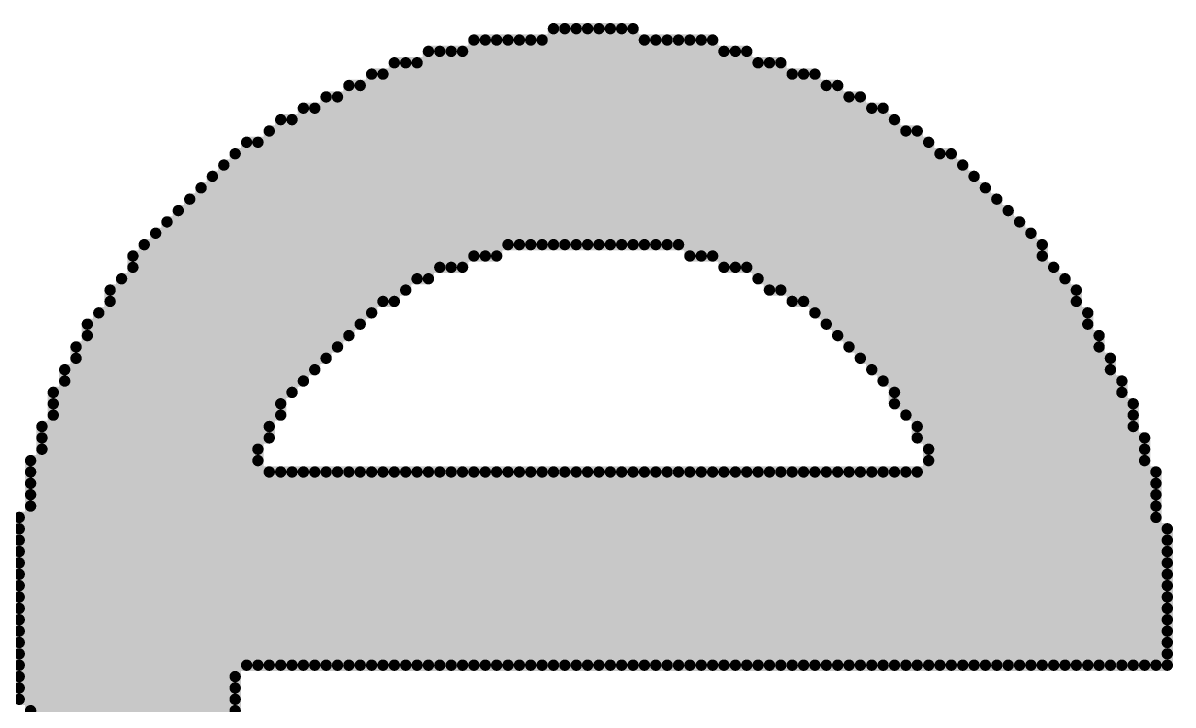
# Model space of a CAD drawing. Header units: millimetres. Extents: x 815.6 to 893.6, y 388.2 to 436.2.
# Drawn here: x 828.613 to 831.183, y 424.787 to 426.311 of the extents above; entities that cross this region are included whole.
import ezdxf

# ---------------------------------------------------------------- set-up
doc = ezdxf.new("R2010")
doc.units = ezdxf.units.MM
doc.layers.add('TOPOVERLAY', color=7, linetype='Continuous')

# ---------------------------------------------------------------- blocks, each defined once
blk = doc.blocks.new('10MM_9')
at = {"layer": 'TOPOVERLAY', "const_width": 0.0254}
for points in [[(6.815658, 1.1049), (6.815658, 1.5875)], [(6.815658, 1.5875), (6.993458, 1.5875)], [(6.841058, 1.1049), (6.841058, 1.5875)], [(6.866458, 1.1049), (6.866458, 1.5875)], [(6.891858, 1.1049), (6.891858, 1.5875)], [(6.917258, 1.1049), (6.917258, 1.5875)], [(6.942658, 1.1049), (6.942658, 1.5875)], [(6.968058, 1.1049), (6.968058, 1.5875)], [(6.993458, 1.1049), (6.993458, 1.5875)], [(6.637858, 1.0795), (6.637858, 1.5621)], [(6.637858, 1.5621), (7.171258, 1.5621)], [(6.663258, 1.0795), (6.663258, 1.5621)], [(6.688658, 1.0795), (6.688658, 1.5621)], [(6.714058, 1.1049), (6.714058, 1.5621)], [(6.739458, 1.1049), (6.739458, 1.5621)], [(6.764858, 1.1049), (6.764858, 1.5621)], [(6.790258, 1.1049), (6.790258, 1.5621)], [(7.018858, 1.1049), (7.018858, 1.5621)], [(7.044258, 1.1049), (7.044258, 1.5621)], [(7.069658, 1.1049), (7.069658, 1.5621)], [(7.095058, 1.1049), (7.095058, 1.5621)], [(7.120458, 1.0795), (7.120458, 1.5621)], [(7.145858, 1.0795), (7.145858, 1.5621)], [(7.171258, 1.0795), (7.171258, 1.5621)], [(6.536258, 1.0287), (6.536258, 1.5367)], [(6.536258, 1.5367), (7.247458, 1.5367)], [(6.561658, 1.0541), (6.561658, 1.5367)], [(6.587058, 1.0541), (6.587058, 1.5367)], [(6.612458, 1.0541), (6.612458, 1.5367)], [(7.196658, 1.0541), (7.196658, 1.5367)], [(7.222058, 1.0541), (7.222058, 1.5367)], [(7.247458, 1.0541), (7.247458, 1.5367)], [(6.460058, 0.9779), (6.460058, 1.5113)], [(6.460058, 1.5113), (7.323658, 1.5113)], [(6.485458, 1.0033), (6.485458, 1.5113)], [(6.510858, 1.0287), (6.510858, 1.5113)], [(7.272858, 1.0287), (7.272858, 1.5113)], [(7.298258, 1.0033), (7.298258, 1.5113)], [(7.323658, 1.0033), (7.323658, 1.5113)], [(6.409258, 0.9525), (6.409258, 1.4859)], [(6.409258, 1.4859), (7.399858, 1.4859)], [(6.434658, 0.9779), (6.434658, 1.4859)], [(7.349058, 0.9779), (7.349058, 1.4859)], [(7.374458, 0.9779), (7.374458, 1.4859)], [(7.399858, 0.9525), (7.399858, 1.4859)], [(6.358458, 0.9017), (6.358458, 1.4605)], [(6.358458, 1.4605), (7.450658, 1.4605)], [(6.383858, 0.9271), (6.383858, 1.4605)], [(7.425258, 0.9271), (7.425258, 1.4605)], [(7.450658, 0.9017), (7.450658, 1.4605)], [(6.307658, 0.8509), (6.307658, 1.4351)], [(6.307658, 1.4351), (7.501458, 1.4351)], [(6.333058, 0.8763), (6.333058, 1.4351)], [(7.476058, 0.8763), (7.476058, 1.4351)], [(7.501458, 0.8509), (7.501458, 1.4351)], [(6.256858, 0.8001), (6.256858, 1.4097)], [(6.256858, 1.4097), (7.552258, 1.4097)], [(6.282258, 0.8255), (6.282258, 1.4097)], [(7.526858, 0.8255), (7.526858, 1.4097)], [(7.552258, 0.8001), (7.552258, 1.4097)], [(6.206058, 0.7239), (6.206058, 1.3843)], [(6.206058, 1.3843), (7.577658, 1.3843)], [(6.231458, 0.7747), (6.231458, 1.3843)], [(7.577658, 0.7493), (7.577658, 1.3843)], [(6.180658, 0.6731), (6.180658, 1.3589)], [(6.180658, 1.3589), (7.628458, 1.3589)], [(7.603058, 0.7239), (7.603058, 1.3589)], [(7.628458, 0.6731), (7.628458, 1.3589)], [(6.129858, 0.1651), (6.129858, 1.3335)], [(6.129858, 1.3335), (7.653858, 1.3335)], [(6.155258, 0.1651), (6.155258, 1.3335)], [(7.653858, 0.1651), (7.653858, 1.3335)], [(6.104458, -0.7239), (6.104458, 1.3081)], [(6.104458, 1.3081), (7.704658, 1.3081)], [(7.679258, 0.1651), (7.679258, 1.3081)], [(7.704658, 0.1651), (7.704658, 1.3081)], [(6.079058, -0.6985), (6.079058, 1.2827)], [(6.079058, 1.2827), (7.730058, 1.2827)], [(7.730058, 0.1651), (7.730058, 1.2827)], [(6.053658, -0.6731), (6.053658, 1.2573)], [(6.053658, 1.2573), (7.755458, 1.2573)], [(7.755458, 0.1651), (7.755458, 1.2573)], [(6.028258, -0.6477), (6.028258, 1.2319)], [(6.028258, 1.2319), (7.780858, 1.2319)], [(7.780858, 0.1651), (7.780858, 1.2319)], [(6.002858, -0.6223), (6.002858, 1.2065)], [(6.002858, 1.2065), (7.806258, 1.2065)], [(7.806258, 0.1651), (7.806258, 1.2065)], [(5.977458, -0.5969), (5.977458, 1.1811)], [(5.977458, 1.1811), (7.831658, 1.1811)], [(7.831658, 0.1651), (7.831658, 1.1811)], [(5.952058, -0.5715), (5.952058, 1.1557)], [(5.952058, 1.1557), (7.857058, 1.1557)], [(7.857058, 0.1651), (7.857058, 1.1557)], [(5.926658, -0.5461), (5.926658, 1.1303)], [(5.926658, 1.1303), (7.882458, 1.1303)], [(7.882458, 0.1651), (7.882458, 1.1303)], [(5.901258, -0.5207), (5.901258, 1.1049)], [(5.901258, 1.1049), (7.907858, 1.1049)], [(7.907858, 0.1651), (7.907858, 1.1049)], [(5.875858, -0.4953), (5.875858, 1.0795)], [(5.875858, 1.0795), (6.688658, 1.0795)], [(7.120458, 1.0795), (7.907858, 1.0795)], [(5.875858, 1.0541), (6.612458, 1.0541)], [(7.196658, 1.0541), (7.933258, 1.0541)], [(7.933258, 0.1651), (7.933258, 1.0541)], [(5.850458, -0.4445), (5.850458, 1.0287)], [(5.850458, 1.0287), (6.536258, 1.0287)], [(7.272858, 1.0287), (7.958658, 1.0287)], [(7.958658, 0.1651), (7.958658, 1.0287)], [(5.825058, -0.4191), (5.825058, 1.0033)], [(5.825058, 1.0033), (6.485458, 1.0033)], [(7.298258, 1.0033), (7.984058, 1.0033)], [(7.984058, 0.1651), (7.984058, 1.0033)], [(5.825058, 0.9779), (6.460058, 0.9779)], [(7.349058, 0.9779), (7.984058, 0.9779)], [(5.799658, -0.3683), (5.799658, 0.9525)], [(5.799658, 0.9525), (6.409258, 0.9525)], [(7.399858, 0.9525), (8.009458, 0.9525)], [(8.009458, 0.1651), (8.009458, 0.9525)], [(5.774258, -0.3429), (5.774258, 0.9271)], [(5.774258, 0.9271), (6.383858, 0.9271)], [(7.425258, 0.9271), (8.009458, 0.9271)], [(5.774258, 0.9017), (6.358458, 0.9017)], [(7.450658, 0.9017), (8.034858, 0.9017)], [(8.034858, 0.1651), (8.034858, 0.9017)], [(5.748858, -0.2921), (5.748858, 0.8763)], [(5.748858, 0.8763), (6.333058, 0.8763)], [(7.476058, 0.8763), (8.034858, 0.8763)], [(5.748858, 0.8509), (6.307658, 0.8509)], [(7.501458, 0.8509), (8.060258, 0.8509)], [(8.060258, 0.1651), (8.060258, 0.8509)], [(5.723458, -0.2413), (5.723458, 0.8255)], [(5.723458, 0.8255), (6.282258, 0.8255)], [(7.526858, 0.8255), (8.060258, 0.8255)], [(5.723458, 0.8001), (6.256858, 0.8001)], [(7.552258, 0.8001), (8.085658, 0.8001)], [(8.085658, 0.1651), (8.085658, 0.8001)], [(5.698058, -0.1651), (5.698058, 0.7747)], [(5.698058, 0.7747), (6.231458, 0.7747)], [(7.577658, 0.7747), (8.085658, 0.7747)], [(5.698058, 0.7493), (6.206058, 0.7493)], [(7.577658, 0.7493), (8.111058, 0.7493)], [(8.111058, 0.1651), (8.111058, 0.7493)], [(5.698058, 0.7239), (6.206058, 0.7239)], [(7.603058, 0.7239), (8.111058, 0.7239)], [(5.672658, -0.1143), (5.672658, 0.6985)], [(5.672658, 0.6985), (6.180658, 0.6985)], [(7.628458, 0.6985), (8.111058, 0.6985)], [(5.672658, 0.6731), (6.180658, 0.6731)], [(7.628458, 0.6731), (8.136458, 0.6731)], [(8.136458, 0.1651), (8.136458, 0.6731)], [(5.672658, 0.6477), (6.155258, 0.6477)], [(7.653858, 0.6477), (8.136458, 0.6477)], [(5.647258, -0.0381), (5.647258, 0.6223)], [(5.647258, 0.6223), (6.155258, 0.6223)], [(7.653858, 0.6223), (8.136458, 0.6223)], [(5.647258, 0.5969), (8.161858, 0.5969)], [(6.180658, 0.1651), (6.180658, 0.5969)], [(6.206058, 0.1651), (6.206058, 0.5969)], [(6.231458, 0.1651), (6.231458, 0.5969)], [(6.256858, 0.1651), (6.256858, 0.5969)], [(6.282258, 0.1651), (6.282258, 0.5969)], [(6.307658, 0.1651), (6.307658, 0.5969)], [(6.333058, 0.1651), (6.333058, 0.5969)], [(6.358458, 0.1651), (6.358458, 0.5969)], [(6.383858, 0.1651), (6.383858, 0.5969)], [(6.409258, 0.1651), (6.409258, 0.5969)], [(6.434658, 0.1651), (6.434658, 0.5969)], [(6.460058, 0.1651), (6.460058, 0.5969)], [(6.485458, 0.1651), (6.485458, 0.5969)], [(6.510858, 0.1651), (6.510858, 0.5969)], [(6.536258, 0.1651), (6.536258, 0.5969)], [(6.561658, 0.1651), (6.561658, 0.5969)], [(6.587058, 0.1651), (6.587058, 0.5969)], [(6.612458, 0.1651), (6.612458, 0.5969)], [(6.637858, 0.1651), (6.637858, 0.5969)], [(6.663258, 0.1651), (6.663258, 0.5969)], [(6.688658, 0.1651), (6.688658, 0.5969)], [(6.714058, 0.1651), (6.714058, 0.5969)], [(6.739458, 0.1651), (6.739458, 0.5969)], [(6.764858, 0.1651), (6.764858, 0.5969)], [(6.790258, 0.1651), (6.790258, 0.5969)], [(6.815658, 0.1651), (6.815658, 0.5969)], [(6.841058, 0.1651), (6.841058, 0.5969)], [(6.866458, 0.1651), (6.866458, 0.5969)], [(6.891858, 0.1651), (6.891858, 0.5969)], [(6.917258, 0.1651), (6.917258, 0.5969)], [(6.942658, 0.1651), (6.942658, 0.5969)], [(6.968058, 0.1651), (6.968058, 0.5969)], [(6.993458, 0.1651), (6.993458, 0.5969)], [(7.018858, 0.1651), (7.018858, 0.5969)], [(7.044258, 0.1651), (7.044258, 0.5969)], [(7.069658, 0.1651), (7.069658, 0.5969)], [(7.095058, 0.1651), (7.095058, 0.5969)], [(7.120458, 0.1651), (7.120458, 0.5969)], [(7.145858, 0.1651), (7.145858, 0.5969)], [(7.171258, 0.1651), (7.171258, 0.5969)], [(7.196658, 0.1651), (7.196658, 0.5969)], [(7.222058, 0.1651), (7.222058, 0.5969)], [(7.247458, 0.1651), (7.247458, 0.5969)], [(7.272858, 0.1651), (7.272858, 0.5969)], [(7.298258, 0.1651), (7.298258, 0.5969)], [(7.323658, 0.1651), (7.323658, 0.5969)], [(7.349058, 0.1651), (7.349058, 0.5969)], [(7.374458, 0.1651), (7.374458, 0.5969)], [(7.399858, 0.1651), (7.399858, 0.5969)], [(7.425258, 0.1651), (7.425258, 0.5969)], [(7.450658, 0.1651), (7.450658, 0.5969)], [(7.476058, 0.1651), (7.476058, 0.5969)], [(7.501458, 0.1651), (7.501458, 0.5969)], [(7.526858, 0.1651), (7.526858, 0.5969)], [(7.552258, 0.1651), (7.552258, 0.5969)], [(7.577658, 0.1651), (7.577658, 0.5969)], [(7.603058, 0.1651), (7.603058, 0.5969)], [(7.628458, 0.1651), (7.628458, 0.5969)], [(8.161858, 0.1651), (8.161858, 0.5969)], [(5.647258, 0.5715), (8.161858, 0.5715)], [(5.647258, 0.5461), (8.161858, 0.5461)], [(5.647258, 0.5207), (8.161858, 0.5207)], [(5.621858, 0.0889), (5.621858, 0.4953)], [(5.621858, 0.4953), (8.161858, 0.4953)], [(5.621858, 0.4699), (8.187258, 0.4699)], [(8.187258, 0.1651), (8.187258, 0.4699)], [(5.621858, 0.4445), (8.187258, 0.4445)], [(5.621858, 0.4191), (8.187258, 0.4191)], [(5.621858, 0.3937), (8.187258, 0.3937)], [(5.621858, 0.3683), (8.187258, 0.3683)], [(5.621858, 0.3429), (8.187258, 0.3429)], [(5.621858, 0.3175), (8.187258, 0.3175)], [(5.621858, 0.2921), (8.187258, 0.2921)], [(5.621858, 0.2667), (8.187258, 0.2667)], [(5.621858, 0.2413), (8.187258, 0.2413)], [(5.621858, 0.2159), (8.187258, 0.2159)], [(5.621858, 0.1905), (8.187258, 0.1905)], [(5.621858, 0.1651), (8.187258, 0.1651)], [(5.621858, 0.1397), (6.104458, 0.1397)], [(5.621858, 0.1143), (6.104458, 0.1143)], [(5.621858, 0.0889), (6.104458, 0.0889)], [(5.647258, 0.0635), (6.104458, 0.0635)]]:
    blk.add_lwpolyline(points, dxfattribs=at)
at = {"layer": 'TOPOVERLAY', "const_width": 0.0127}
for points in [[(6.809308, 1.5875, 1), (6.822008, 1.5875, 1)], [(6.809308, 1.5875, 1), (6.822008, 1.5875, 1)], [(6.834708, 1.5875, 1), (6.847408, 1.5875, 1)], [(6.860108, 1.5875, 1), (6.872808, 1.5875, 1)], [(6.885508, 1.5875, 1), (6.898208, 1.5875, 1)], [(6.910908, 1.5875, 1), (6.923608, 1.5875, 1)], [(6.936308, 1.5875, 1), (6.949008, 1.5875, 1)], [(6.961708, 1.5875, 1), (6.974408, 1.5875, 1)], [(6.987108, 1.5875, 1), (6.999808, 1.5875, 1)], [(6.987108, 1.5875, 1), (6.999808, 1.5875, 1)], [(6.631508, 1.5621, 1), (6.644208, 1.5621, 1)], [(6.631508, 1.5621, 1), (6.644208, 1.5621, 1)], [(6.656908, 1.5621, 1), (6.669608, 1.5621, 1)], [(6.682308, 1.5621, 1), (6.695008, 1.5621, 1)], [(6.707708, 1.5621, 1), (6.720408, 1.5621, 1)], [(6.733108, 1.5621, 1), (6.745808, 1.5621, 1)], [(6.758508, 1.5621, 1), (6.771208, 1.5621, 1)], [(6.783908, 1.5621, 1), (6.796608, 1.5621, 1)], [(7.012508, 1.5621, 1), (7.025208, 1.5621, 1)], [(7.037908, 1.5621, 1), (7.050608, 1.5621, 1)], [(7.063308, 1.5621, 1), (7.076008, 1.5621, 1)], [(7.088708, 1.5621, 1), (7.101408, 1.5621, 1)], [(7.114108, 1.5621, 1), (7.126808, 1.5621, 1)], [(7.139508, 1.5621, 1), (7.152208, 1.5621, 1)], [(7.164908, 1.5621, 1), (7.177608, 1.5621, 1)], [(7.164908, 1.5621, 1), (7.177608, 1.5621, 1)], [(6.529908, 1.5367, 1), (6.542608, 1.5367, 1)], [(6.529908, 1.5367, 1), (6.542608, 1.5367, 1)], [(6.555308, 1.5367, 1), (6.568008, 1.5367, 1)], [(6.580708, 1.5367, 1), (6.593408, 1.5367, 1)], [(6.606108, 1.5367, 1), (6.618808, 1.5367, 1)], [(7.190308, 1.5367, 1), (7.203008, 1.5367, 1)], [(7.215708, 1.5367, 1), (7.228408, 1.5367, 1)], [(7.241108, 1.5367, 1), (7.253808, 1.5367, 1)], [(7.241108, 1.5367, 1), (7.253808, 1.5367, 1)], [(6.453708, 1.5113, 1), (6.466408, 1.5113, 1)], [(6.453708, 1.5113, 1), (6.466408, 1.5113, 1)], [(6.479108, 1.5113, 1), (6.491808, 1.5113, 1)], [(6.504508, 1.5113, 1), (6.517208, 1.5113, 1)], [(7.266508, 1.5113, 1), (7.279208, 1.5113, 1)], [(7.291908, 1.5113, 1), (7.304608, 1.5113, 1)], [(7.317308, 1.5113, 1), (7.330008, 1.5113, 1)], [(7.317308, 1.5113, 1), (7.330008, 1.5113, 1)], [(6.402908, 1.4859, 1), (6.415608, 1.4859, 1)], [(6.402908, 1.4859, 1), (6.415608, 1.4859, 1)], [(6.428308, 1.4859, 1), (6.441008, 1.4859, 1)], [(7.342708, 1.4859, 1), (7.355408, 1.4859, 1)], [(7.368108, 1.4859, 1), (7.380808, 1.4859, 1)], [(7.393508, 1.4859, 1), (7.406208, 1.4859, 1)], [(7.393508, 1.4859, 1), (7.406208, 1.4859, 1)], [(6.352108, 1.4605, 1), (6.364808, 1.4605, 1)], [(6.352108, 1.4605, 1), (6.364808, 1.4605, 1)], [(6.377508, 1.4605, 1), (6.390208, 1.4605, 1)], [(7.418908, 1.4605, 1), (7.431608, 1.4605, 1)], [(7.444308, 1.4605, 1), (7.457008, 1.4605, 1)], [(7.444308, 1.4605, 1), (7.457008, 1.4605, 1)], [(6.301308, 1.4351, 1), (6.314008, 1.4351, 1)], [(6.301308, 1.4351, 1), (6.314008, 1.4351, 1)], [(6.326708, 1.4351, 1), (6.339408, 1.4351, 1)], [(7.469708, 1.4351, 1), (7.482408, 1.4351, 1)], [(7.495108, 1.4351, 1), (7.507808, 1.4351, 1)], [(7.495108, 1.4351, 1), (7.507808, 1.4351, 1)], [(6.250508, 1.4097, 1), (6.263208, 1.4097, 1)], [(6.250508, 1.4097, 1), (6.263208, 1.4097, 1)], [(6.275908, 1.4097, 1), (6.288608, 1.4097, 1)], [(7.520508, 1.4097, 1), (7.533208, 1.4097, 1)], [(7.545908, 1.4097, 1), (7.558608, 1.4097, 1)], [(7.545908, 1.4097, 1), (7.558608, 1.4097, 1)], [(6.199708, 1.3843, 1), (6.212408, 1.3843, 1)], [(6.199708, 1.3843, 1), (6.212408, 1.3843, 1)], [(6.225108, 1.3843, 1), (6.237808, 1.3843, 1)], [(7.571308, 1.3843, 1), (7.584008, 1.3843, 1)], [(7.571308, 1.3843, 1), (7.584008, 1.3843, 1)], [(6.174308, 1.3589, 1), (6.187008, 1.3589, 1)], [(6.174308, 1.3589, 1), (6.187008, 1.3589, 1)], [(7.596708, 1.3589, 1), (7.609408, 1.3589, 1)], [(7.622108, 1.3589, 1), (7.634808, 1.3589, 1)], [(7.622108, 1.3589, 1), (7.634808, 1.3589, 1)], [(6.123508, 1.3335, 1), (6.136208, 1.3335, 1)], [(6.123508, 1.3335, 1), (6.136208, 1.3335, 1)], [(6.148908, 1.3335, 1), (6.161608, 1.3335, 1)], [(7.647508, 1.3335, 1), (7.660208, 1.3335, 1)], [(7.647508, 1.3335, 1), (7.660208, 1.3335, 1)], [(6.098108, 1.3081, 1), (6.110808, 1.3081, 1)], [(6.098108, 1.3081, 1), (6.110808, 1.3081, 1)], [(7.672908, 1.3081, 1), (7.685608, 1.3081, 1)], [(7.698308, 1.3081, 1), (7.711008, 1.3081, 1)], [(7.698308, 1.3081, 1), (7.711008, 1.3081, 1)], [(6.072708, 1.2827, 1), (6.085408, 1.2827, 1)], [(6.072708, 1.2827, 1), (6.085408, 1.2827, 1)], [(7.723708, 1.2827, 1), (7.736408, 1.2827, 1)], [(7.723708, 1.2827, 1), (7.736408, 1.2827, 1)], [(6.047308, 1.2573, 1), (6.060008, 1.2573, 1)], [(6.047308, 1.2573, 1), (6.060008, 1.2573, 1)], [(7.749108, 1.2573, 1), (7.761808, 1.2573, 1)], [(7.749108, 1.2573, 1), (7.761808, 1.2573, 1)], [(6.021908, 1.2319, 1), (6.034608, 1.2319, 1)], [(6.021908, 1.2319, 1), (6.034608, 1.2319, 1)], [(7.774508, 1.2319, 1), (7.787208, 1.2319, 1)], [(7.774508, 1.2319, 1), (7.787208, 1.2319, 1)], [(5.996508, 1.2065, 1), (6.009208, 1.2065, 1)], [(5.996508, 1.2065, 1), (6.009208, 1.2065, 1)], [(7.799908, 1.2065, 1), (7.812608, 1.2065, 1)], [(7.799908, 1.2065, 1), (7.812608, 1.2065, 1)], [(5.971108, 1.1811, 1), (5.983808, 1.1811, 1)], [(5.971108, 1.1811, 1), (5.983808, 1.1811, 1)], [(7.825308, 1.1811, 1), (7.838008, 1.1811, 1)], [(7.825308, 1.1811, 1), (7.838008, 1.1811, 1)], [(5.945708, 1.1557, 1), (5.958408, 1.1557, 1)], [(5.945708, 1.1557, 1), (5.958408, 1.1557, 1)], [(7.850708, 1.1557, 1), (7.863408, 1.1557, 1)], [(7.850708, 1.1557, 1), (7.863408, 1.1557, 1)], [(5.920308, 1.1303, 1), (5.933008, 1.1303, 1)], [(5.920308, 1.1303, 1), (5.933008, 1.1303, 1)], [(7.876108, 1.1303, 1), (7.888808, 1.1303, 1)], [(7.876108, 1.1303, 1), (7.888808, 1.1303, 1)], [(5.894908, 1.1049, 1), (5.907608, 1.1049, 1)], [(5.894908, 1.1049, 1), (5.907608, 1.1049, 1)], [(6.707708, 1.1049, 1), (6.720408, 1.1049, 1)], [(6.733108, 1.1049, 1), (6.745808, 1.1049, 1)], [(6.758508, 1.1049, 1), (6.771208, 1.1049, 1)], [(6.783908, 1.1049, 1), (6.796608, 1.1049, 1)], [(6.809308, 1.1049, 1), (6.822008, 1.1049, 1)], [(6.834708, 1.1049, 1), (6.847408, 1.1049, 1)], [(6.860108, 1.1049, 1), (6.872808, 1.1049, 1)], [(6.885508, 1.1049, 1), (6.898208, 1.1049, 1)], [(6.910908, 1.1049, 1), (6.923608, 1.1049, 1)], [(6.936308, 1.1049, 1), (6.949008, 1.1049, 1)], [(6.961708, 1.1049, 1), (6.974408, 1.1049, 1)], [(6.987108, 1.1049, 1), (6.999808, 1.1049, 1)], [(7.012508, 1.1049, 1), (7.025208, 1.1049, 1)], [(7.037908, 1.1049, 1), (7.050608, 1.1049, 1)], [(7.063308, 1.1049, 1), (7.076008, 1.1049, 1)], [(7.088708, 1.1049, 1), (7.101408, 1.1049, 1)], [(7.901508, 1.1049, 1), (7.914208, 1.1049, 1)], [(7.901508, 1.1049, 1), (7.914208, 1.1049, 1)], [(5.869508, 1.0795, 1), (5.882208, 1.0795, 1)], [(5.869508, 1.0795, 1), (5.882208, 1.0795, 1)], [(6.631508, 1.0795, 1), (6.644208, 1.0795, 1)], [(6.656908, 1.0795, 1), (6.669608, 1.0795, 1)], [(6.682308, 1.0795, 1), (6.695008, 1.0795, 1)], [(6.682308, 1.0795, 1), (6.695008, 1.0795, 1)], [(7.114108, 1.0795, 1), (7.126808, 1.0795, 1)], [(7.114108, 1.0795, 1), (7.126808, 1.0795, 1)], [(7.139508, 1.0795, 1), (7.152208, 1.0795, 1)], [(7.164908, 1.0795, 1), (7.177608, 1.0795, 1)], [(7.901508, 1.0795, 1), (7.914208, 1.0795, 1)], [(5.869508, 1.0541, 1), (5.882208, 1.0541, 1)], [(6.555308, 1.0541, 1), (6.568008, 1.0541, 1)], [(6.580708, 1.0541, 1), (6.593408, 1.0541, 1)], [(6.606108, 1.0541, 1), (6.618808, 1.0541, 1)], [(6.606108, 1.0541, 1), (6.618808, 1.0541, 1)], [(7.190308, 1.0541, 1), (7.203008, 1.0541, 1)], [(7.190308, 1.0541, 1), (7.203008, 1.0541, 1)], [(7.215708, 1.0541, 1), (7.228408, 1.0541, 1)], [(7.241108, 1.0541, 1), (7.253808, 1.0541, 1)], [(7.926908, 1.0541, 1), (7.939608, 1.0541, 1)], [(7.926908, 1.0541, 1), (7.939608, 1.0541, 1)], [(5.844108, 1.0287, 1), (5.856808, 1.0287, 1)], [(5.844108, 1.0287, 1), (5.856808, 1.0287, 1)], [(6.504508, 1.0287, 1), (6.517208, 1.0287, 1)], [(6.529908, 1.0287, 1), (6.542608, 1.0287, 1)], [(6.529908, 1.0287, 1), (6.542608, 1.0287, 1)], [(7.266508, 1.0287, 1), (7.279208, 1.0287, 1)], [(7.266508, 1.0287, 1), (7.279208, 1.0287, 1)], [(7.952308, 1.0287, 1), (7.965008, 1.0287, 1)], [(7.952308, 1.0287, 1), (7.965008, 1.0287, 1)], [(5.818708, 1.0033, 1), (5.831408, 1.0033, 1)], [(5.818708, 1.0033, 1), (5.831408, 1.0033, 1)], [(6.479108, 1.0033, 1), (6.491808, 1.0033, 1)], [(6.479108, 1.0033, 1), (6.491808, 1.0033, 1)], [(7.291908, 1.0033, 1), (7.304608, 1.0033, 1)], [(7.291908, 1.0033, 1), (7.304608, 1.0033, 1)], [(7.317308, 1.0033, 1), (7.330008, 1.0033, 1)], [(7.977708, 1.0033, 1), (7.990408, 1.0033, 1)], [(7.977708, 1.0033, 1), (7.990408, 1.0033, 1)], [(5.818708, 0.9779, 1), (5.831408, 0.9779, 1)], [(6.428308, 0.9779, 1), (6.441008, 0.9779, 1)], [(6.453708, 0.9779, 1), (6.466408, 0.9779, 1)], [(6.453708, 0.9779, 1), (6.466408, 0.9779, 1)], [(7.342708, 0.9779, 1), (7.355408, 0.9779, 1)], [(7.342708, 0.9779, 1), (7.355408, 0.9779, 1)], [(7.368108, 0.9779, 1), (7.380808, 0.9779, 1)], [(7.977708, 0.9779, 1), (7.990408, 0.9779, 1)], [(5.793308, 0.9525, 1), (5.806008, 0.9525, 1)], [(5.793308, 0.9525, 1), (5.806008, 0.9525, 1)], [(6.402908, 0.9525, 1), (6.415608, 0.9525, 1)], [(6.402908, 0.9525, 1), (6.415608, 0.9525, 1)], [(7.393508, 0.9525, 1), (7.406208, 0.9525, 1)], [(7.393508, 0.9525, 1), (7.406208, 0.9525, 1)], [(8.003108, 0.9525, 1), (8.015808, 0.9525, 1)], [(8.003108, 0.9525, 1), (8.015808, 0.9525, 1)], [(5.767908, 0.9271, 1), (5.780608, 0.9271, 1)], [(5.767908, 0.9271, 1), (5.780608, 0.9271, 1)], [(6.377508, 0.9271, 1), (6.390208, 0.9271, 1)], [(6.377508, 0.9271, 1), (6.390208, 0.9271, 1)], [(7.418908, 0.9271, 1), (7.431608, 0.9271, 1)], [(7.418908, 0.9271, 1), (7.431608, 0.9271, 1)], [(8.003108, 0.9271, 1), (8.015808, 0.9271, 1)], [(5.767908, 0.9017, 1), (5.780608, 0.9017, 1)], [(6.352108, 0.9017, 1), (6.364808, 0.9017, 1)], [(6.352108, 0.9017, 1), (6.364808, 0.9017, 1)], [(7.444308, 0.9017, 1), (7.457008, 0.9017, 1)], [(7.444308, 0.9017, 1), (7.457008, 0.9017, 1)], [(8.028508, 0.9017, 1), (8.041208, 0.9017, 1)], [(8.028508, 0.9017, 1), (8.041208, 0.9017, 1)], [(5.742508, 0.8763, 1), (5.755208, 0.8763, 1)], [(5.742508, 0.8763, 1), (5.755208, 0.8763, 1)], [(6.326708, 0.8763, 1), (6.339408, 0.8763, 1)], [(6.326708, 0.8763, 1), (6.339408, 0.8763, 1)], [(7.469708, 0.8763, 1), (7.482408, 0.8763, 1)], [(7.469708, 0.8763, 1), (7.482408, 0.8763, 1)], [(8.028508, 0.8763, 1), (8.041208, 0.8763, 1)], [(5.742508, 0.8509, 1), (5.755208, 0.8509, 1)], [(6.301308, 0.8509, 1), (6.314008, 0.8509, 1)], [(6.301308, 0.8509, 1), (6.314008, 0.8509, 1)], [(7.495108, 0.8509, 1), (7.507808, 0.8509, 1)], [(7.495108, 0.8509, 1), (7.507808, 0.8509, 1)], [(8.053908, 0.8509, 1), (8.066608, 0.8509, 1)], [(8.053908, 0.8509, 1), (8.066608, 0.8509, 1)], [(5.717108, 0.8255, 1), (5.729808, 0.8255, 1)], [(5.717108, 0.8255, 1), (5.729808, 0.8255, 1)], [(6.275908, 0.8255, 1), (6.288608, 0.8255, 1)], [(6.275908, 0.8255, 1), (6.288608, 0.8255, 1)], [(7.520508, 0.8255, 1), (7.533208, 0.8255, 1)], [(7.520508, 0.8255, 1), (7.533208, 0.8255, 1)], [(8.053908, 0.8255, 1), (8.066608, 0.8255, 1)], [(5.717108, 0.8001, 1), (5.729808, 0.8001, 1)], [(6.250508, 0.8001, 1), (6.263208, 0.8001, 1)], [(6.250508, 0.8001, 1), (6.263208, 0.8001, 1)], [(7.545908, 0.8001, 1), (7.558608, 0.8001, 1)], [(7.545908, 0.8001, 1), (7.558608, 0.8001, 1)], [(8.079308, 0.8001, 1), (8.092008, 0.8001, 1)], [(8.079308, 0.8001, 1), (8.092008, 0.8001, 1)], [(5.691708, 0.7747, 1), (5.704408, 0.7747, 1)], [(5.691708, 0.7747, 1), (5.704408, 0.7747, 1)], [(6.225108, 0.7747, 1), (6.237808, 0.7747, 1)], [(6.225108, 0.7747, 1), (6.237808, 0.7747, 1)], [(7.571308, 0.7747, 1), (7.584008, 0.7747, 1)], [(8.079308, 0.7747, 1), (8.092008, 0.7747, 1)], [(5.691708, 0.7493, 1), (5.704408, 0.7493, 1)], [(6.199708, 0.7493, 1), (6.212408, 0.7493, 1)], [(7.571308, 0.7493, 1), (7.584008, 0.7493, 1)], [(7.571308, 0.7493, 1), (7.584008, 0.7493, 1)], [(8.104708, 0.7493, 1), (8.117408, 0.7493, 1)], [(8.104708, 0.7493, 1), (8.117408, 0.7493, 1)], [(5.691708, 0.7239, 1), (5.704408, 0.7239, 1)], [(6.199708, 0.7239, 1), (6.212408, 0.7239, 1)], [(6.199708, 0.7239, 1), (6.212408, 0.7239, 1)], [(7.596708, 0.7239, 1), (7.609408, 0.7239, 1)], [(7.596708, 0.7239, 1), (7.609408, 0.7239, 1)], [(8.104708, 0.7239, 1), (8.117408, 0.7239, 1)], [(5.666308, 0.6985, 1), (5.679008, 0.6985, 1)], [(5.666308, 0.6985, 1), (5.679008, 0.6985, 1)], [(6.174308, 0.6985, 1), (6.187008, 0.6985, 1)], [(7.622108, 0.6985, 1), (7.634808, 0.6985, 1)], [(8.104708, 0.6985, 1), (8.117408, 0.6985, 1)], [(5.666308, 0.6731, 1), (5.679008, 0.6731, 1)], [(6.174308, 0.6731, 1), (6.187008, 0.6731, 1)], [(6.174308, 0.6731, 1), (6.187008, 0.6731, 1)], [(7.622108, 0.6731, 1), (7.634808, 0.6731, 1)], [(7.622108, 0.6731, 1), (7.634808, 0.6731, 1)], [(8.130108, 0.6731, 1), (8.142808, 0.6731, 1)], [(8.130108, 0.6731, 1), (8.142808, 0.6731, 1)], [(5.666308, 0.6477, 1), (5.679008, 0.6477, 1)], [(6.148908, 0.6477, 1), (6.161608, 0.6477, 1)], [(7.647508, 0.6477, 1), (7.660208, 0.6477, 1)], [(8.130108, 0.6477, 1), (8.142808, 0.6477, 1)], [(5.640908, 0.6223, 1), (5.653608, 0.6223, 1)], [(5.640908, 0.6223, 1), (5.653608, 0.6223, 1)], [(6.148908, 0.6223, 1), (6.161608, 0.6223, 1)], [(7.647508, 0.6223, 1), (7.660208, 0.6223, 1)], [(8.130108, 0.6223, 1), (8.142808, 0.6223, 1)], [(5.640908, 0.5969, 1), (5.653608, 0.5969, 1)], [(6.174308, 0.5969, 1), (6.187008, 0.5969, 1)], [(6.199708, 0.5969, 1), (6.212408, 0.5969, 1)], [(6.225108, 0.5969, 1), (6.237808, 0.5969, 1)], [(6.250508, 0.5969, 1), (6.263208, 0.5969, 1)], [(6.275908, 0.5969, 1), (6.288608, 0.5969, 1)], [(6.301308, 0.5969, 1), (6.314008, 0.5969, 1)], [(6.326708, 0.5969, 1), (6.339408, 0.5969, 1)], [(6.352108, 0.5969, 1), (6.364808, 0.5969, 1)], [(6.377508, 0.5969, 1), (6.390208, 0.5969, 1)], [(6.402908, 0.5969, 1), (6.415608, 0.5969, 1)], [(6.428308, 0.5969, 1), (6.441008, 0.5969, 1)], [(6.453708, 0.5969, 1), (6.466408, 0.5969, 1)], [(6.479108, 0.5969, 1), (6.491808, 0.5969, 1)], [(6.504508, 0.5969, 1), (6.517208, 0.5969, 1)], [(6.529908, 0.5969, 1), (6.542608, 0.5969, 1)], [(6.555308, 0.5969, 1), (6.568008, 0.5969, 1)], [(6.580708, 0.5969, 1), (6.593408, 0.5969, 1)], [(6.606108, 0.5969, 1), (6.618808, 0.5969, 1)], [(6.631508, 0.5969, 1), (6.644208, 0.5969, 1)], [(6.656908, 0.5969, 1), (6.669608, 0.5969, 1)], [(6.682308, 0.5969, 1), (6.695008, 0.5969, 1)], [(6.707708, 0.5969, 1), (6.720408, 0.5969, 1)], [(6.733108, 0.5969, 1), (6.745808, 0.5969, 1)], [(6.758508, 0.5969, 1), (6.771208, 0.5969, 1)], [(6.783908, 0.5969, 1), (6.796608, 0.5969, 1)], [(6.809308, 0.5969, 1), (6.822008, 0.5969, 1)], [(6.834708, 0.5969, 1), (6.847408, 0.5969, 1)], [(6.860108, 0.5969, 1), (6.872808, 0.5969, 1)], [(6.885508, 0.5969, 1), (6.898208, 0.5969, 1)], [(6.910908, 0.5969, 1), (6.923608, 0.5969, 1)], [(6.936308, 0.5969, 1), (6.949008, 0.5969, 1)], [(6.961708, 0.5969, 1), (6.974408, 0.5969, 1)], [(6.987108, 0.5969, 1), (6.999808, 0.5969, 1)], [(7.012508, 0.5969, 1), (7.025208, 0.5969, 1)], [(7.037908, 0.5969, 1), (7.050608, 0.5969, 1)], [(7.063308, 0.5969, 1), (7.076008, 0.5969, 1)], [(7.088708, 0.5969, 1), (7.101408, 0.5969, 1)], [(7.114108, 0.5969, 1), (7.126808, 0.5969, 1)], [(7.139508, 0.5969, 1), (7.152208, 0.5969, 1)], [(7.164908, 0.5969, 1), (7.177608, 0.5969, 1)], [(7.190308, 0.5969, 1), (7.203008, 0.5969, 1)], [(7.215708, 0.5969, 1), (7.228408, 0.5969, 1)], [(7.241108, 0.5969, 1), (7.253808, 0.5969, 1)], [(7.266508, 0.5969, 1), (7.279208, 0.5969, 1)], [(7.291908, 0.5969, 1), (7.304608, 0.5969, 1)], [(7.317308, 0.5969, 1), (7.330008, 0.5969, 1)], [(7.342708, 0.5969, 1), (7.355408, 0.5969, 1)], [(7.368108, 0.5969, 1), (7.380808, 0.5969, 1)], [(7.393508, 0.5969, 1), (7.406208, 0.5969, 1)], [(7.418908, 0.5969, 1), (7.431608, 0.5969, 1)], [(7.444308, 0.5969, 1), (7.457008, 0.5969, 1)], [(7.469708, 0.5969, 1), (7.482408, 0.5969, 1)], [(7.495108, 0.5969, 1), (7.507808, 0.5969, 1)], [(7.520508, 0.5969, 1), (7.533208, 0.5969, 1)], [(7.545908, 0.5969, 1), (7.558608, 0.5969, 1)], [(7.571308, 0.5969, 1), (7.584008, 0.5969, 1)], [(7.596708, 0.5969, 1), (7.609408, 0.5969, 1)], [(7.622108, 0.5969, 1), (7.634808, 0.5969, 1)], [(8.155508, 0.5969, 1), (8.168208, 0.5969, 1)], [(8.155508, 0.5969, 1), (8.168208, 0.5969, 1)], [(5.640908, 0.5715, 1), (5.653608, 0.5715, 1)], [(8.155508, 0.5715, 1), (8.168208, 0.5715, 1)], [(5.640908, 0.5461, 1), (5.653608, 0.5461, 1)], [(8.155508, 0.5461, 1), (8.168208, 0.5461, 1)], [(5.640908, 0.5207, 1), (5.653608, 0.5207, 1)], [(8.155508, 0.5207, 1), (8.168208, 0.5207, 1)], [(5.615508, 0.4953, 1), (5.628208, 0.4953, 1)], [(5.615508, 0.4953, 1), (5.628208, 0.4953, 1)], [(8.155508, 0.4953, 1), (8.168208, 0.4953, 1)], [(5.615508, 0.4699, 1), (5.628208, 0.4699, 1)], [(8.180908, 0.4699, 1), (8.193608, 0.4699, 1)], [(8.180908, 0.4699, 1), (8.193608, 0.4699, 1)], [(5.615508, 0.4445, 1), (5.628208, 0.4445, 1)], [(8.180908, 0.4445, 1), (8.193608, 0.4445, 1)], [(5.615508, 0.4191, 1), (5.628208, 0.4191, 1)], [(8.180908, 0.4191, 1), (8.193608, 0.4191, 1)], [(5.615508, 0.3937, 1), (5.628208, 0.3937, 1)], [(8.180908, 0.3937, 1), (8.193608, 0.3937, 1)], [(5.615508, 0.3683, 1), (5.628208, 0.3683, 1)], [(8.180908, 0.3683, 1), (8.193608, 0.3683, 1)], [(5.615508, 0.3429, 1), (5.628208, 0.3429, 1)], [(8.180908, 0.3429, 1), (8.193608, 0.3429, 1)], [(5.615508, 0.3175, 1), (5.628208, 0.3175, 1)], [(8.180908, 0.3175, 1), (8.193608, 0.3175, 1)], [(5.615508, 0.2921, 1), (5.628208, 0.2921, 1)], [(8.180908, 0.2921, 1), (8.193608, 0.2921, 1)], [(5.615508, 0.2667, 1), (5.628208, 0.2667, 1)], [(8.180908, 0.2667, 1), (8.193608, 0.2667, 1)], [(5.615508, 0.2413, 1), (5.628208, 0.2413, 1)], [(8.180908, 0.2413, 1), (8.193608, 0.2413, 1)], [(5.615508, 0.2159, 1), (5.628208, 0.2159, 1)], [(8.180908, 0.2159, 1), (8.193608, 0.2159, 1)], [(5.615508, 0.1905, 1), (5.628208, 0.1905, 1)], [(8.180908, 0.1905, 1), (8.193608, 0.1905, 1)], [(5.615508, 0.1651, 1), (5.628208, 0.1651, 1)], [(6.123508, 0.1651, 1), (6.136208, 0.1651, 1)], [(6.148908, 0.1651, 1), (6.161608, 0.1651, 1)], [(6.174308, 0.1651, 1), (6.187008, 0.1651, 1)], [(6.199708, 0.1651, 1), (6.212408, 0.1651, 1)], [(6.225108, 0.1651, 1), (6.237808, 0.1651, 1)], [(6.250508, 0.1651, 1), (6.263208, 0.1651, 1)], [(6.275908, 0.1651, 1), (6.288608, 0.1651, 1)], [(6.301308, 0.1651, 1), (6.314008, 0.1651, 1)], [(6.326708, 0.1651, 1), (6.339408, 0.1651, 1)], [(6.352108, 0.1651, 1), (6.364808, 0.1651, 1)], [(6.377508, 0.1651, 1), (6.390208, 0.1651, 1)], [(6.402908, 0.1651, 1), (6.415608, 0.1651, 1)], [(6.428308, 0.1651, 1), (6.441008, 0.1651, 1)], [(6.453708, 0.1651, 1), (6.466408, 0.1651, 1)], [(6.479108, 0.1651, 1), (6.491808, 0.1651, 1)], [(6.504508, 0.1651, 1), (6.517208, 0.1651, 1)], [(6.529908, 0.1651, 1), (6.542608, 0.1651, 1)], [(6.555308, 0.1651, 1), (6.568008, 0.1651, 1)], [(6.580708, 0.1651, 1), (6.593408, 0.1651, 1)], [(6.606108, 0.1651, 1), (6.618808, 0.1651, 1)], [(6.631508, 0.1651, 1), (6.644208, 0.1651, 1)], [(6.656908, 0.1651, 1), (6.669608, 0.1651, 1)], [(6.682308, 0.1651, 1), (6.695008, 0.1651, 1)], [(6.707708, 0.1651, 1), (6.720408, 0.1651, 1)], [(6.733108, 0.1651, 1), (6.745808, 0.1651, 1)], [(6.758508, 0.1651, 1), (6.771208, 0.1651, 1)], [(6.783908, 0.1651, 1), (6.796608, 0.1651, 1)], [(6.809308, 0.1651, 1), (6.822008, 0.1651, 1)], [(6.834708, 0.1651, 1), (6.847408, 0.1651, 1)], [(6.860108, 0.1651, 1), (6.872808, 0.1651, 1)], [(6.885508, 0.1651, 1), (6.898208, 0.1651, 1)], [(6.910908, 0.1651, 1), (6.923608, 0.1651, 1)], [(6.936308, 0.1651, 1), (6.949008, 0.1651, 1)], [(6.961708, 0.1651, 1), (6.974408, 0.1651, 1)], [(6.987108, 0.1651, 1), (6.999808, 0.1651, 1)], [(7.012508, 0.1651, 1), (7.025208, 0.1651, 1)], [(7.037908, 0.1651, 1), (7.050608, 0.1651, 1)], [(7.063308, 0.1651, 1), (7.076008, 0.1651, 1)], [(7.088708, 0.1651, 1), (7.101408, 0.1651, 1)], [(7.114108, 0.1651, 1), (7.126808, 0.1651, 1)], [(7.139508, 0.1651, 1), (7.152208, 0.1651, 1)], [(7.164908, 0.1651, 1), (7.177608, 0.1651, 1)], [(7.190308, 0.1651, 1), (7.203008, 0.1651, 1)], [(7.215708, 0.1651, 1), (7.228408, 0.1651, 1)], [(7.241108, 0.1651, 1), (7.253808, 0.1651, 1)], [(7.266508, 0.1651, 1), (7.279208, 0.1651, 1)], [(7.291908, 0.1651, 1), (7.304608, 0.1651, 1)], [(7.317308, 0.1651, 1), (7.330008, 0.1651, 1)], [(7.342708, 0.1651, 1), (7.355408, 0.1651, 1)], [(7.368108, 0.1651, 1), (7.380808, 0.1651, 1)], [(7.393508, 0.1651, 1), (7.406208, 0.1651, 1)], [(7.418908, 0.1651, 1), (7.431608, 0.1651, 1)], [(7.444308, 0.1651, 1), (7.457008, 0.1651, 1)], [(7.469708, 0.1651, 1), (7.482408, 0.1651, 1)], [(7.495108, 0.1651, 1), (7.507808, 0.1651, 1)], [(7.520508, 0.1651, 1), (7.533208, 0.1651, 1)], [(7.545908, 0.1651, 1), (7.558608, 0.1651, 1)], [(7.571308, 0.1651, 1), (7.584008, 0.1651, 1)], [(7.596708, 0.1651, 1), (7.609408, 0.1651, 1)], [(7.622108, 0.1651, 1), (7.634808, 0.1651, 1)], [(7.647508, 0.1651, 1), (7.660208, 0.1651, 1)], [(7.672908, 0.1651, 1), (7.685608, 0.1651, 1)], [(7.698308, 0.1651, 1), (7.711008, 0.1651, 1)], [(7.723708, 0.1651, 1), (7.736408, 0.1651, 1)], [(7.749108, 0.1651, 1), (7.761808, 0.1651, 1)], [(7.774508, 0.1651, 1), (7.787208, 0.1651, 1)], [(7.799908, 0.1651, 1), (7.812608, 0.1651, 1)], [(7.825308, 0.1651, 1), (7.838008, 0.1651, 1)], [(7.850708, 0.1651, 1), (7.863408, 0.1651, 1)], [(7.876108, 0.1651, 1), (7.888808, 0.1651, 1)], [(7.901508, 0.1651, 1), (7.914208, 0.1651, 1)], [(7.926908, 0.1651, 1), (7.939608, 0.1651, 1)], [(7.952308, 0.1651, 1), (7.965008, 0.1651, 1)], [(7.977708, 0.1651, 1), (7.990408, 0.1651, 1)], [(8.003108, 0.1651, 1), (8.015808, 0.1651, 1)], [(8.028508, 0.1651, 1), (8.041208, 0.1651, 1)], [(8.053908, 0.1651, 1), (8.066608, 0.1651, 1)], [(8.079308, 0.1651, 1), (8.092008, 0.1651, 1)], [(8.104708, 0.1651, 1), (8.117408, 0.1651, 1)], [(8.130108, 0.1651, 1), (8.142808, 0.1651, 1)], [(8.155508, 0.1651, 1), (8.168208, 0.1651, 1)], [(8.180908, 0.1651, 1), (8.193608, 0.1651, 1)], [(8.180908, 0.1651, 1), (8.193608, 0.1651, 1)], [(5.615508, 0.1397, 1), (5.628208, 0.1397, 1)], [(6.098108, 0.1397, 1), (6.110808, 0.1397, 1)], [(5.615508, 0.1143, 1), (5.628208, 0.1143, 1)], [(6.098108, 0.1143, 1), (6.110808, 0.1143, 1)], [(5.615508, 0.0889, 1), (5.628208, 0.0889, 1)], [(5.615508, 0.0889, 1), (5.628208, 0.0889, 1)], [(6.098108, 0.0889, 1), (6.110808, 0.0889, 1)], [(5.640908, 0.0635, 1), (5.653608, 0.0635, 1)], [(6.098108, 0.0635, 1), (6.110808, 0.0635, 1)]]:
    blk.add_lwpolyline(points, format="xyb", close=True, dxfattribs=at)

msp = doc.modelspace()

# ---------------------------------------------------------------- block references
msp.add_blockref('10MM_9', (822.9831, 424.7104))

doc.saveas('drawing.dxf')
